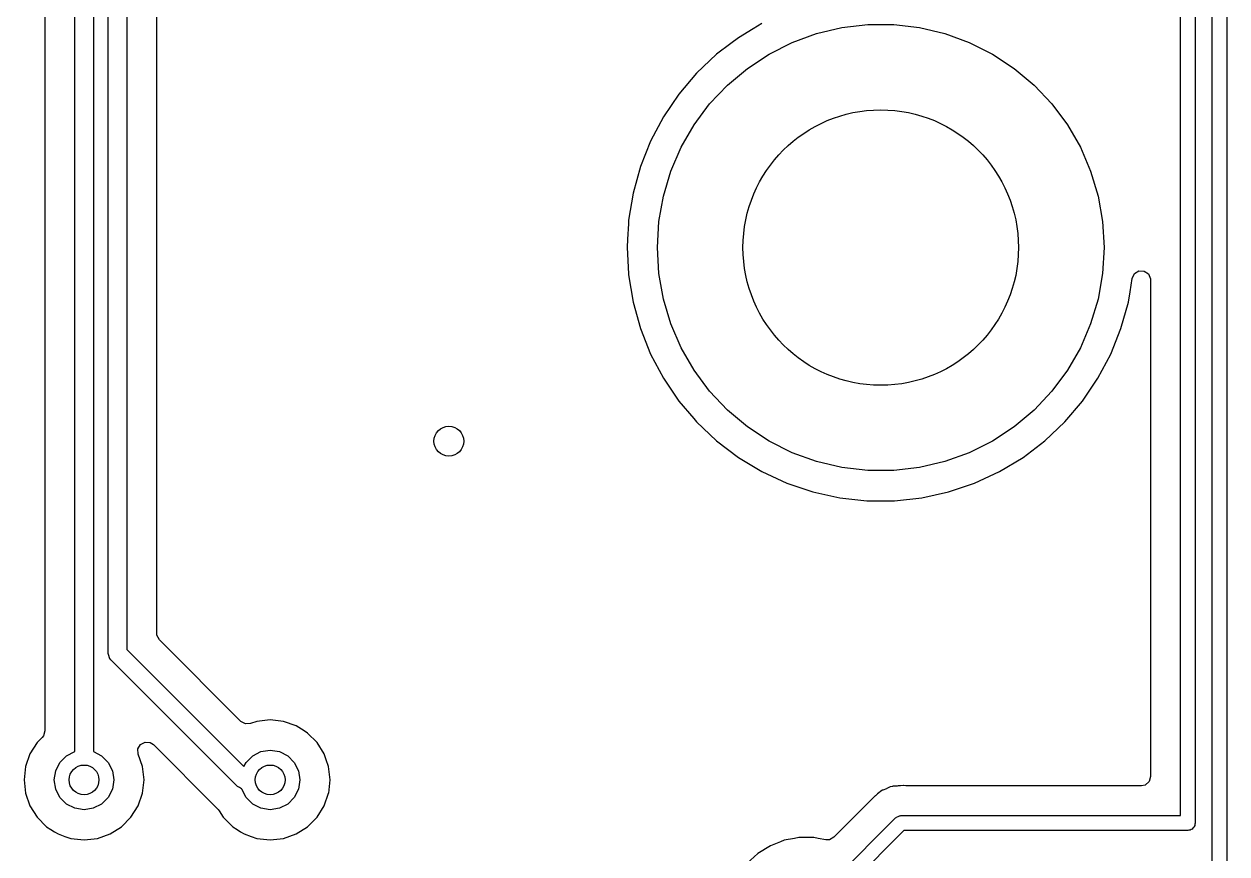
# Model space of a CAD drawing. Extents: x 0.71 to 7.56, y -5.16 to -0.79.
# Drawn here: x 3.681 to 4.317, y -2.958 to -2.52 of the extents above; entities that cross this region are included whole.
import ezdxf

# ---------------------------------------------------------------- set-up
doc = ezdxf.new("R2010")
doc.units = 0
doc.header["$MEASUREMENT"] = 0
doc.layers.add('BLACK', color=7, linetype='CONTINUOUS')

msp = doc.modelspace()

# ---------------------------------------------------------------- linework, layer by layer
at = {"layer": 'BLACK', "linetype": 'CONTINUOUS'}
for p, q in [((4.30906, -4.54393), (4.30906, -2.37598)), ((4.31693, -2.37762), (4.31693, -4.54393)), ((4.29232, -2.93819), (4.29232, -2.39789)), ((4.3002, -2.39626), (4.3002, -2.94213)), ((3.69191, -2.46566), (3.69191, -2.89339)), ((3.70768, -2.90434), (3.70768, -2.4685)), ((3.71752, -2.46915), (3.71752, -2.90434)), ((3.72539, -2.85236), (3.72539, -2.47584)), ((3.73524, -2.47584), (3.73524, -2.85032)), ((3.751, -2.84177), (3.751, -2.48226)), ((4.06644, -2.52211), (4.05862, -2.52682)), ((4.07106, -2.51934), (4.06644, -2.52211)), ((4.08708, -2.52934), (4.09998, -2.52465)), ((4.09998, -2.52465), (4.11335, -2.52148)), ((4.11335, -2.52148), (4.12699, -2.51988)), ((4.12699, -2.51988), (4.14073, -2.51988)), ((4.14073, -2.51988), (4.15437, -2.52148)), ((4.15437, -2.52148), (4.16773, -2.52465)), ((4.16773, -2.52465), (4.18064, -2.52934)), ((4.05466, -2.52983), (4.04706, -2.53561)), ((4.05862, -2.52682), (4.05466, -2.52983)), ((4.0748, -2.53551), (4.08708, -2.52934)), ((4.18064, -2.52934), (4.19291, -2.53551)), ((4.04706, -2.53561), (4.03652, -2.54559)), ((4.04706, -2.53561), (4.04706, -2.53561)), ((4.06333, -2.54306), (4.0748, -2.53551)), ((4.19291, -2.53551), (4.20439, -2.54306)), ((4.05281, -2.55188), (4.06333, -2.54306)), ((4.20439, -2.54306), (4.21491, -2.55188)), ((4.03652, -2.54559), (4.02712, -2.55666)), ((4.02712, -2.55666), (4.01898, -2.56867)), ((4.04338, -2.56188), (4.05281, -2.55188)), ((4.21491, -2.55188), (4.22434, -2.56188)), ((4.03518, -2.57289), (4.04338, -2.56188)), ((4.22434, -2.56188), (4.23254, -2.57289)), ((4.01898, -2.56867), (4.01218, -2.5815)), ((4.01898, -2.56867), (4.01898, -2.56867)), ((4.02831, -2.58479), (4.03518, -2.57289)), ((4.23254, -2.57289), (4.23941, -2.58479)), ((4.01218, -2.5815), (4.0068, -2.59499)), ((4.01218, -2.5815), (4.01218, -2.5815)), ((4.02287, -2.5974), (4.02831, -2.58479)), ((4.23941, -2.58479), (4.24485, -2.5974)), ((4.0068, -2.59499), (4.00292, -2.60897)), ((4.0068, -2.59499), (4.0068, -2.59499)), ((4.01893, -2.61056), (4.02287, -2.5974)), ((4.24485, -2.5974), (4.24878, -2.61056)), ((4.00292, -2.60897), (4.00057, -2.6233)), ((4.00292, -2.60897), (4.00292, -2.60897)), ((4.01655, -2.62408), (4.01893, -2.61056)), ((4.24878, -2.61056), (4.25117, -2.62408)), ((4.00047, -2.62521), (4.00003, -2.63329)), ((4.00057, -2.6233), (4.00047, -2.62521)), ((4.00057, -2.6233), (4.00057, -2.6233)), ((4.00057, -2.6233), (4.00057, -2.6233)), ((4.01575, -2.6378), (4.01655, -2.62408)), ((4.25117, -2.62408), (4.25197, -2.6378)), ((4.00003, -2.63329), (3.99978, -2.6378)), ((3.99978, -2.6378), (4.00054, -2.65173)), ((4.01655, -2.65151), (4.01575, -2.6378)), ((4.25197, -2.6378), (4.25117, -2.65151)), ((4.00054, -2.65173), (4.00057, -2.65229)), ((4.00057, -2.65229), (4.00057, -2.65229)), ((4.00057, -2.65229), (4.00292, -2.66662)), ((4.01893, -2.66503), (4.01655, -2.65151)), ((4.25117, -2.65151), (4.24878, -2.66503)), ((4.26686, -2.65407), (4.26805, -2.65159)), ((4.26805, -2.65159), (4.27039, -2.65015)), ((4.27039, -2.65015), (4.27314, -2.6502)), ((4.27314, -2.6502), (4.27542, -2.65173)), ((4.27542, -2.65173), (4.27652, -2.65426)), ((4.26568, -2.66121), (4.26686, -2.65407)), ((4.27652, -2.65426), (4.27656, -2.65486)), ((4.27656, -2.65486), (4.27656, -2.91754)), ((4.02287, -2.67819), (4.01893, -2.66503)), ((4.24878, -2.66503), (4.24485, -2.67819)), ((4.2648, -2.66662), (4.26568, -2.66121)), ((4.00292, -2.66662), (4.00292, -2.66662)), ((4.00292, -2.66662), (4.0068, -2.6806)), ((4.26091, -2.68061), (4.2648, -2.66662)), ((4.0068, -2.6806), (4.0068, -2.68061)), ((4.0068, -2.68061), (4.01218, -2.69409)), ((4.02831, -2.6908), (4.02287, -2.67819)), ((4.24485, -2.67819), (4.23941, -2.6908)), ((4.25554, -2.69409), (4.26091, -2.68061)), ((4.01218, -2.69409), (4.01218, -2.69409)), ((4.01218, -2.69409), (4.01898, -2.70692)), ((4.03518, -2.7027), (4.02831, -2.6908)), ((4.23941, -2.6908), (4.23254, -2.7027)), ((4.24874, -2.70692), (4.25554, -2.69409)), ((4.04338, -2.71372), (4.03518, -2.7027)), ((4.23254, -2.7027), (4.22434, -2.71372)), ((4.01898, -2.70692), (4.01898, -2.70692)), ((4.01898, -2.70692), (4.02712, -2.71893)), ((4.24059, -2.71893), (4.24874, -2.70692)), ((4.05281, -2.72371), (4.04338, -2.71372)), ((4.22434, -2.71372), (4.21491, -2.72371)), ((4.02712, -2.71893), (4.03495, -2.72815)), ((4.2312, -2.73), (4.24059, -2.71893)), ((4.03495, -2.72815), (4.03652, -2.73)), ((4.06333, -2.73253), (4.05281, -2.72371)), ((4.21491, -2.72371), (4.20439, -2.73253)), ((4.03652, -2.73), (4.04706, -2.73998)), ((4.0748, -2.74008), (4.06333, -2.73253)), ((4.20439, -2.73253), (4.19291, -2.74008)), ((4.22066, -2.73998), (4.2312, -2.73)), ((4.04706, -2.73998), (4.05862, -2.74877)), ((4.08708, -2.74625), (4.0748, -2.74008)), ((4.19291, -2.74008), (4.18064, -2.74625)), ((4.2091, -2.74877), (4.22066, -2.73998)), ((4.09998, -2.75094), (4.08708, -2.74625)), ((4.18064, -2.74625), (4.16773, -2.75094)), ((4.05862, -2.74877), (4.07106, -2.75625)), ((4.11335, -2.75411), (4.09998, -2.75094)), ((4.16773, -2.75094), (4.15437, -2.75411)), ((4.19666, -2.75625), (4.2091, -2.74877)), ((4.07106, -2.75625), (4.07106, -2.75625)), ((4.07106, -2.75625), (4.07106, -2.75625)), ((4.07106, -2.75625), (4.07106, -2.75625)), ((4.07106, -2.75625), (4.08423, -2.76235)), ((4.12699, -2.75571), (4.11335, -2.75411)), ((4.14073, -2.75571), (4.12699, -2.75571)), ((4.15437, -2.75411), (4.14073, -2.75571)), ((4.18348, -2.76235), (4.19666, -2.75625)), ((4.08423, -2.76235), (4.08423, -2.76235)), ((4.08423, -2.76235), (4.09799, -2.76698)), ((4.16973, -2.76698), (4.18348, -2.76235)), ((4.09799, -2.76698), (4.11217, -2.7701)), ((4.11217, -2.7701), (4.1266, -2.77167)), ((4.1266, -2.77167), (4.1266, -2.77167)), ((4.1266, -2.77167), (4.14112, -2.77167)), ((4.14112, -2.77167), (4.15555, -2.7701)), ((4.14112, -2.77167), (4.14112, -2.77167)), ((4.15555, -2.7701), (4.16973, -2.76698)), ((3.75112, -2.84281), (3.751, -2.84177)), ((3.75243, -2.84522), (3.75112, -2.84281)), ((3.79559, -2.88838), (3.75243, -2.84522)), ((3.72574, -2.85353), (3.72539, -2.85236)), ((3.726, -2.85472), (3.72574, -2.85353)), ((3.72614, -2.85492), (3.726, -2.85472)), ((3.72617, -2.85502), (3.72614, -2.85492)), ((3.72631, -2.85514), (3.72617, -2.85502)), ((3.72684, -2.85584), (3.72631, -2.85514)), ((3.79376, -2.92277), (3.72684, -2.85584)), ((3.73524, -2.85032), (3.79716, -2.91224)), ((3.81102, -2.88758), (3.80397, -2.88837)), ((3.81808, -2.88837), (3.81102, -2.88758)), ((3.81102, -2.88758), (3.81102, -2.88758)), ((3.69191, -2.89339), (3.69113, -2.89603)), ((3.7979, -2.88967), (3.79559, -2.88838)), ((3.80065, -2.88953), (3.7979, -2.88967)), ((3.80397, -2.88837), (3.80065, -2.88953)), ((3.82478, -2.89072), (3.81808, -2.88837)), ((3.81808, -2.88837), (3.81808, -2.88837)), ((3.82904, -2.89339), (3.82478, -2.89072)), ((3.8308, -2.8945), (3.82904, -2.89339)), ((3.6878, -2.89952), (3.68402, -2.90553)), ((3.69048, -2.89684), (3.6878, -2.89952)), ((3.69113, -2.89603), (3.69048, -2.89684)), ((3.74244, -2.90051), (3.74488, -2.89924)), ((3.74488, -2.89924), (3.74762, -2.89949)), ((3.74762, -2.89949), (3.74927, -2.90058)), ((3.83582, -2.89952), (3.8308, -2.8945)), ((3.8396, -2.90553), (3.83582, -2.89952)), ((3.68402, -2.90553), (3.68168, -2.91223)), ((3.69986, -2.91003), (3.70334, -2.90655)), ((3.70334, -2.90655), (3.70768, -2.90434)), ((3.71752, -2.90434), (3.72185, -2.90655)), ((3.72185, -2.90655), (3.72534, -2.91003)), ((3.74107, -2.90289), (3.74244, -2.90051)), ((3.74121, -2.90564), (3.74107, -2.90289)), ((3.74352, -2.91223), (3.74121, -2.90564)), ((3.74927, -2.90058), (3.78236, -2.93367)), ((3.79828, -2.91003), (3.80177, -2.90655)), ((3.80177, -2.90655), (3.80616, -2.90431)), ((3.80616, -2.90431), (3.81102, -2.90354)), ((3.81102, -2.90354), (3.81589, -2.90431)), ((3.81589, -2.90431), (3.82028, -2.90655)), ((3.82028, -2.90655), (3.82376, -2.91003)), ((3.8407, -2.90868), (3.8396, -2.90553)), ((3.68168, -2.91223), (3.68088, -2.91929)), ((3.68168, -2.91223), (3.68168, -2.91223)), ((3.69762, -2.91442), (3.69986, -2.91003)), ((3.72534, -2.91003), (3.72758, -2.91442)), ((3.74431, -2.91929), (3.74352, -2.91223)), ((3.74352, -2.91223), (3.74352, -2.91223)), ((3.79716, -2.91224), (3.79828, -2.91003)), ((3.82376, -2.91003), (3.826, -2.91442)), ((3.84194, -2.91223), (3.8407, -2.90868)), ((3.84274, -2.91929), (3.84194, -2.91223)), ((3.84194, -2.91223), (3.84194, -2.91223)), ((3.68088, -2.91929), (3.68088, -2.91929)), ((3.68088, -2.91929), (3.68168, -2.92635)), ((3.69685, -2.91929), (3.69762, -2.91442)), ((3.69762, -2.92416), (3.69685, -2.91929)), ((3.72758, -2.91442), (3.72835, -2.91929)), ((3.72835, -2.91929), (3.72758, -2.92416)), ((3.74353, -2.92625), (3.74431, -2.91929)), ((3.74431, -2.91929), (3.74431, -2.91929)), ((3.826, -2.91442), (3.82677, -2.91929)), ((3.82677, -2.91929), (3.826, -2.92416)), ((3.84196, -2.92625), (3.84274, -2.91929)), ((3.84274, -2.91929), (3.84274, -2.91929)), ((4.27656, -2.91754), (4.27578, -2.92018)), ((3.69986, -2.92855), (3.69762, -2.92416)), ((3.72758, -2.92416), (3.72534, -2.92855)), ((3.79483, -2.92335), (3.79376, -2.92277)), ((3.79586, -2.92401), (3.79483, -2.92335)), ((3.79603, -2.92404), (3.79586, -2.92401)), ((3.79605, -2.92416), (3.79603, -2.92404)), ((3.79828, -2.92855), (3.79605, -2.92416)), ((3.826, -2.92416), (3.82376, -2.92855)), ((4.13373, -2.92538), (4.13278, -2.9262)), ((4.1339, -2.9253), (4.13373, -2.92538)), ((4.13373, -2.92538), (4.13373, -2.92538)), ((4.1348, -2.92477), (4.1339, -2.9253)), ((4.13495, -2.92465), (4.1348, -2.92477)), ((4.13686, -2.92394), (4.13495, -2.92465)), ((4.13495, -2.92465), (4.13495, -2.92465)), ((4.13702, -2.92387), (4.13686, -2.92394)), ((4.13888, -2.92302), (4.13702, -2.92387)), ((4.13907, -2.923), (4.13888, -2.92302)), ((4.13888, -2.92302), (4.13888, -2.92302)), ((4.14008, -2.92274), (4.13907, -2.923)), ((4.14026, -2.92267), (4.14008, -2.92274)), ((4.14229, -2.92253), (4.14026, -2.92267)), ((4.14026, -2.92267), (4.14026, -2.92267)), ((4.14247, -2.92251), (4.14229, -2.92253)), ((4.14308, -2.92242), (4.14247, -2.92251)), ((4.1437, -2.92242), (4.14308, -2.92242)), ((4.14387, -2.92242), (4.1437, -2.92242)), ((4.14439, -2.92238), (4.14387, -2.92242)), ((4.14591, -2.92227), (4.14439, -2.92238)), ((4.14609, -2.92231), (4.14591, -2.92227)), ((4.14591, -2.92227), (4.14591, -2.92227)), ((4.14713, -2.92242), (4.14609, -2.92231)), ((4.27167, -2.92242), (4.14713, -2.92242)), ((4.2737, -2.92198), (4.27167, -2.92242)), ((4.27578, -2.92018), (4.2737, -2.92198)), ((3.68168, -2.92635), (3.68168, -2.92635)), ((3.68168, -2.92635), (3.68402, -2.93305)), ((3.70334, -2.93203), (3.69986, -2.92855)), ((3.70773, -2.93427), (3.70334, -2.93203)), ((3.72185, -2.93203), (3.71746, -2.93427)), ((3.72534, -2.92855), (3.72185, -2.93203)), ((3.74117, -2.93305), (3.74352, -2.92635)), ((3.74352, -2.92635), (3.74353, -2.92625)), ((3.80177, -2.93203), (3.79828, -2.92855)), ((3.80616, -2.93427), (3.80177, -2.93203)), ((3.82028, -2.93203), (3.81589, -2.93427)), ((3.82376, -2.92855), (3.82028, -2.93203)), ((3.8396, -2.93305), (3.84194, -2.92635)), ((3.84194, -2.92635), (3.84196, -2.92625)), ((4.12869, -2.93006), (4.10912, -2.94963)), ((4.12934, -2.92925), (4.12869, -2.93006)), ((4.12944, -2.92909), (4.12934, -2.92925)), ((4.13099, -2.92775), (4.12944, -2.92909)), ((4.12944, -2.92909), (4.12944, -2.92909)), ((4.13111, -2.92763), (4.13099, -2.92775)), ((4.13155, -2.9272), (4.13111, -2.92763)), ((4.13205, -2.92682), (4.13155, -2.9272)), ((4.13218, -2.92672), (4.13205, -2.92682)), ((4.13278, -2.9262), (4.13218, -2.92672)), ((3.68402, -2.93305), (3.6878, -2.93907)), ((3.7126, -2.93504), (3.70773, -2.93427)), ((3.71746, -2.93427), (3.7126, -2.93504)), ((3.73739, -2.93907), (3.74117, -2.93305)), ((3.78236, -2.93367), (3.78349, -2.93488)), ((3.78349, -2.93488), (3.78406, -2.93561)), ((3.78406, -2.93561), (3.78623, -2.93907)), ((3.81102, -2.93504), (3.80616, -2.93427)), ((3.81589, -2.93427), (3.81102, -2.93504)), ((3.83582, -2.93907), (3.8396, -2.93305)), ((4.14305, -2.93866), (4.14387, -2.93824)), ((4.14387, -2.93824), (4.14419, -2.93829)), ((4.14419, -2.93829), (4.14449, -2.93819)), ((4.14449, -2.93819), (4.29232, -2.93819)), ((3.6878, -2.93907), (3.69282, -2.94409)), ((3.69282, -2.94409), (3.69509, -2.94551)), ((3.72636, -2.94787), (3.73237, -2.94409)), ((3.73237, -2.94409), (3.73739, -2.93907)), ((3.78623, -2.93907), (3.79125, -2.94409)), ((3.79125, -2.94409), (3.79352, -2.94551)), ((3.82478, -2.94787), (3.8308, -2.94409)), ((3.8308, -2.94409), (3.83582, -2.93907)), ((4.11022, -2.97082), (4.1417, -2.93934)), ((4.1417, -2.93934), (4.14199, -2.9392)), ((4.14199, -2.9392), (4.14217, -2.93894)), ((4.14217, -2.93894), (4.14305, -2.93866)), ((4.29894, -2.94481), (4.29857, -2.94531)), ((4.29944, -2.94444), (4.29894, -2.94481)), ((4.29964, -2.94385), (4.29944, -2.94444)), ((4.3, -2.94334), (4.29964, -2.94385)), ((4.3002, -2.94213), (4.3, -2.94272)), ((4.3, -2.94272), (4.3, -2.94334)), ((3.69509, -2.94551), (3.69695, -2.94668)), ((3.69695, -2.94668), (3.69884, -2.94787)), ((3.69884, -2.94787), (3.70252, -2.94915)), ((3.70252, -2.94915), (3.70554, -2.95021)), ((3.70554, -2.95021), (3.70554, -2.95021)), ((3.70554, -2.95021), (3.7126, -2.95101)), ((3.7126, -2.95101), (3.71966, -2.95021)), ((3.7126, -2.95101), (3.7126, -2.95101)), ((3.7126, -2.95101), (3.7126, -2.95101)), ((3.71966, -2.95021), (3.72636, -2.94787)), ((3.71966, -2.95021), (3.71966, -2.95021)), ((3.71966, -2.95021), (3.71966, -2.95021)), ((3.79352, -2.94551), (3.79537, -2.94668)), ((3.79537, -2.94668), (3.79726, -2.94787)), ((3.79726, -2.94787), (3.80094, -2.94915)), ((3.80094, -2.94915), (3.80397, -2.95021)), ((3.80397, -2.95021), (3.80397, -2.95021)), ((3.80397, -2.95021), (3.81102, -2.95101)), ((3.81102, -2.95101), (3.81808, -2.95021)), ((3.81102, -2.95101), (3.81102, -2.95101)), ((3.81102, -2.95101), (3.81102, -2.95101)), ((3.81808, -2.95021), (3.82478, -2.94787)), ((3.81808, -2.95021), (3.81808, -2.95021)), ((3.81808, -2.95021), (3.81808, -2.95021)), ((4.08285, -2.95123), (4.08081, -2.95202)), ((4.08828, -2.95021), (4.08285, -2.95123)), ((4.08285, -2.95123), (4.08285, -2.95123)), ((4.08285, -2.95123), (4.08285, -2.95123)), ((4.09056, -2.94978), (4.08828, -2.95021)), ((4.09841, -2.94978), (4.09056, -2.94978)), ((4.1007, -2.95021), (4.09841, -2.94978)), ((4.10477, -2.95097), (4.1007, -2.95021)), ((4.10671, -2.95094), (4.10477, -2.95097)), ((4.10912, -2.94963), (4.10671, -2.95094)), ((4.14612, -2.94606), (4.11573, -2.97646)), ((4.29626, -2.94606), (4.14612, -2.94606)), ((4.29685, -2.94587), (4.29626, -2.94606)), ((4.29748, -2.94587), (4.29685, -2.94587)), ((4.29798, -2.9455), (4.29748, -2.94587)), ((4.29857, -2.94531), (4.29798, -2.9455)), ((4.07553, -2.95406), (4.06886, -2.95819)), ((4.08081, -2.95202), (4.07553, -2.95406)), ((4.07553, -2.95406), (4.07553, -2.95406)), ((4.06886, -2.95819), (4.06306, -2.96348))]:
    msp.add_line(p, q, dxfattribs=at)
at = {"layer": 'BLACK'}
for centre, radius in [((4.13386, -2.6378), 0.072835), ((3.90551, -2.74016), 0.007874), ((3.7126, -2.91929), 0.007874), ((3.81102, -2.91929), 0.007874)]:
    msp.add_circle(centre, radius, dxfattribs=at)

doc.saveas('drawing.dxf')
